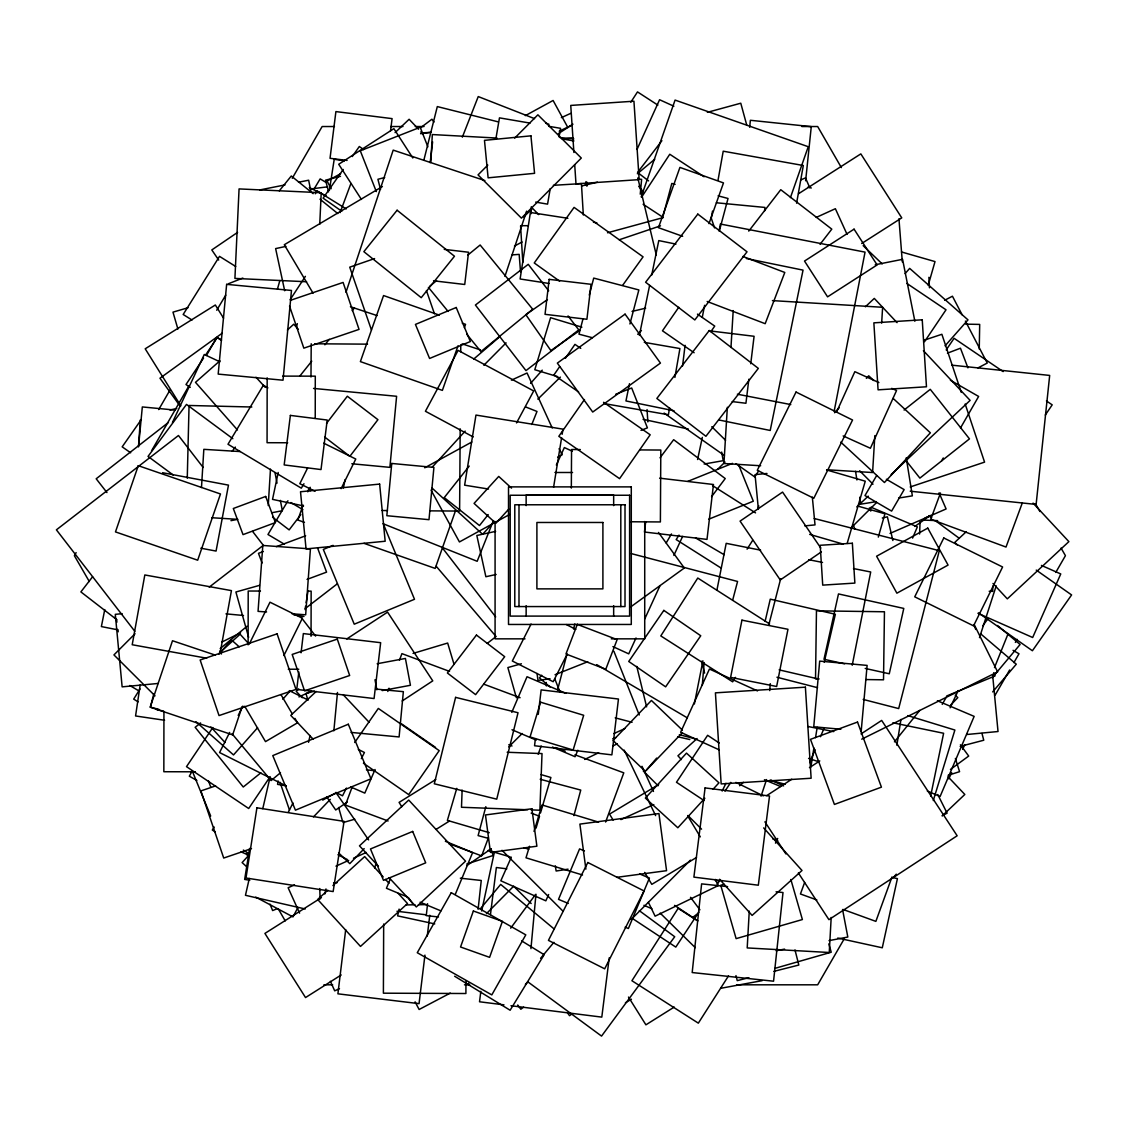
<?xml version="1.0" encoding="UTF-8"?>
<svg xmlns="http://www.w3.org/2000/svg" width="1128" height="1128" viewBox="0 0 1128 1128"><rect width="100%" height="100%" fill="white"/><g stroke="black" fill="none" stroke-linecap="round" stroke-linejoin="round"><path stroke-width="1.5" d="M267.167 377.852L267.068 442.712L287.696 442.754M315.234 418.234L315.29 376.16L282.634 376.118M163.941 711.867L163.842 771.735L195.313 771.792M248.118 644.849L248.202 591.03L260.441 591.044M311.06 636.277L311.145 591.128L307.648 591.128M383.675 924.029L383.393 993.19L465.906 993.514L465.949 981.416M531.26 213.671L531.302 206.776M571.332 488.086L571.558 449.508L580.314 449.564M310.172 490.765L310.2 487.268M310.976 377.006L311.215 343.758M460.182 428.823L459.604 511.069L429.697 510.857M460.732 351.809L460.774 344.815M979.245 349.017L979.696 324.413L965.723 324.145M187.262 478.216L189.053 405.474L251.826 407.011M462.127 790.093L461.493 807.267L527.692 809.763M919.602 534.038L920.067 521.728M992.88 586.109L992.682 591.382L989.185 591.241M319.746 224.317L321.212 192.719L239.066 188.912L234.92 278.419L306.576 281.746M430.825 162.192L432.32 134.556L497.053 138.067M749.26 911.114L747.201 947.929L829.249 952.497L831.195 917.445M201.489 487.507L203.83 449.339L240.236 451.567M268.238 505.541L270.48 469.107M727.348 407.264L723.936 463.523L760.667 465.751M730.972 347.494L733.2 310.581M874.835 435.619L872.593 472.533L827.12 469.77M881.659 323.101L882.618 307.281L772.426 300.612M138.547 446.124L140.323 419.94M702.307 685.034L704.168 662.559M769.705 690.604L770.269 683.681M861.2 731.071L867.122 665.407L819.689 661.121L813.753 726.784L840.868 729.238M530.95 948.634L535.955 894.236M640.253 194.171L641.62 179.352L638.18 179.028M333.86 730.803L337.483 692.479M586.87 185.81L587.209 182.327M138.504 446.914L142.325 406.94L175.108 410.07M764.601 210.922L764.939 207.439L716.365 202.772M749.669 127.267L750.388 120.287L811.272 126.646L805.632 180.762M427.568 903.768L426.271 915.626L438.482 916.965M478.117 909.281L481.261 880.475L460.337 878.19M298.821 671.978L296.763 689.419L374.073 698.542L380.658 642.692L303.347 633.583L301.077 652.774M430.163 162.672L432.616 141.86M535.377 738.755L534.559 745.749L611.869 754.858L618.454 699.022L541.144 689.899L538.267 714.334M645.681 521.728L644.469 532.021L707.002 539.395L713.474 484.504L659.626 478.159M345.69 929.669L337.906 993.824L419.052 1003.652L424.946 955.12M427.258 936.043L429.782 915.245M682.567 365.923L685.077 345.309M748.865 379.219L745.932 403.26L732.199 401.582M750.74 363.766L754.082 336.285L711.19 331.068M390.57 130.735L392.079 118.623L335.904 111.587L330.039 158.301L347.072 160.43M480.838 991.315L479.527 1001.777L503.976 1004.851M490.454 914.596L496.362 867.517L506.839 868.828M609.233 957.827L601.802 1017.118L510.97 1005.725M140.182 684.893L135.571 715.97L164.561 720.256M329.404 190.223L334.226 159.274L344.378 160.853M305.053 609.614L305.603 606.173M306.153 602.733L308.057 590.691M810.905 766.885L813.908 747.963M815.544 737.656L817.18 727.334M896.859 745.255L900.948 719.467M249.612 848.411L244.663 879.431L249.81 880.249M553.58 487.282L561.603 437.706M562.153 434.28L562.985 429.148L475.96 415.076L464.623 485.181L488.509 489.044M278.137 780.943L277.558 784.369L286.244 785.821M495.925 138.532L499.464 117.862L530.019 123.093M550.224 188.63L547.573 204.14L535.687 202.109M559.079 136.939L560.56 128.324L548.673 126.28M669.581 407.955L668.396 414.751L603.959 403.542M674.896 377.401L679.916 348.552L644.299 342.362M585.404 184.992L586.01 181.594M711.289 217.93L712.515 211.091M718.014 180.283L723.217 151.194L803.319 165.506L796.594 203.167M220.045 653.591L231.437 590.621L144.821 574.956L132.202 644.737L206.678 658.202M702.265 317.419L704.605 305.307M719.044 230.958L720.383 224.035L865.049 252.122L834.17 411.198M104.763 609.571L101.379 626.576L118.186 629.918M694.369 703.985L702.913 660.811M716.943 589.986L726.192 543.343L760.596 550.168M852.218 665.252L870.703 571.981L853.501 568.568M629.48 383.703L625.955 400.948L674.036 410.789M639.364 335.425L649.601 285.426M651.716 275.077L658.78 240.588L675.954 244.113M758.03 509.165L758.735 505.739M930.628 796.128L943.614 733.27L892.854 722.78M278.207 472.491L272.525 499.38L303.559 505.936M343.349 488.001L345.126 479.597M697.583 459.519L702.335 437.382M399.086 909.112L397.62 915.88L434.745 923.902M481.684 910.973L494.487 851.668M249.302 878.472L245.467 895.294L305.237 908.971M308.536 742.323L310.087 735.541M324.836 893.982L325.992 888.949M262.782 808.649L269.761 778.405M765.094 621.429L770.269 599.151L835.369 614.266L824.215 662.277M296.481 327.064L297.327 323.637M423.902 160.021L437.311 106.582L498.364 121.894M153.817 693.819L150.405 707.171L158.907 709.343M768.901 624.489L780.689 578.65M582.993 318.886L578.974 334.184L592.341 337.709M589.253 295.099L593.723 278.094L638.857 289.952L629.918 323.962M557.542 690.054L566.876 654.466M573.546 629.043L574.871 623.953M732.678 600.124L737.571 581.47L631.215 553.594M485.83 806.689L478.103 835.608L488.255 838.315M663.165 215.8L671.809 183.455L675.108 184.343M719.396 230.817L728.025 198.472L718.099 195.821M573.94 815.615L580.751 790.079L540.199 779.265M277.46 289.064L279.829 280.59M878.303 537.097L884.93 513.79L857.943 506.119M928.217 285.257L935.013 261.583L901.512 251.967M847.156 543.442L865.261 481.191L826.598 469.939M456.769 788.359L447.379 820.394L489.242 832.675M536.068 828.093L539.522 816.277M540.509 812.907L550.901 777.488L540.848 774.541M529.511 846.254L526 857.816L582.541 874.99M534.023 831.392L542.046 804.969L598.587 822.129M933.279 800.556L954.88 730.042L907.744 715.589M374.595 868.066L376.174 863.047M979.499 637.63L996.207 585.883M345.986 292.265L393.193 150.123L484.899 180.593M504.935 276.36L526.593 211.147M761.048 796.185L766.561 779.561M242.139 706.636L232.65 734.878L150.179 707.171L172.499 640.746L215.377 655.142M458.024 345.802L442.373 390.387L360.382 361.609L383.562 295.55L439.328 315.121M464.398 327.642L465.554 324.328L462.283 323.186M641.183 196.906L675.08 100.082L808.254 146.71L790.432 197.597M303.108 505.09L297.834 520.022L304.461 522.363M307.789 491.808L308.945 488.494M455.641 510.349L435.182 568.427L364.02 543.343M708.976 223.64L723.485 182.919L679.93 167.409L658.456 227.687L682.651 236.302M804.631 882.477L800.443 893.982L816.841 899.933M891.98 876.992L875.864 921.379L843.081 909.464M538.155 754.223L541.172 746.031M605.609 822.016L623.784 772.835L574.956 754.787M940.47 493.006L930.769 519.232L1006.007 547.052L1022.363 502.778M340.078 212.628L350.935 183.469M352.176 786.963L345.422 805.068L388.102 820.987M387.792 691.492L389.019 688.207M399.467 660.218L401.921 653.634L449.522 671.386M488.41 837.78L481.656 855.884L448.831 843.645M462.339 137.179L478.244 96.571L534.545 118.637M493.429 520.586L477.172 561.293L382.984 523.688M531.796 424.495L536.999 411.466L525.634 406.94M994.487 667.607L1008.15 633.612M390.429 878.641L386.439 888.272L407.264 896.915M455.317 894.292L472.618 852.585L445.377 841.276M809.664 762.584L815.093 749.641M820.507 736.711L823.891 728.617M912.594 538.098L917.36 526.889L870.985 507.205M511.774 712.374L527.03 676.729L565.833 693.339M577.832 750.233L575.068 756.719L552.424 747.032M375.074 769.507L364.809 793.111L350.794 787.006M511.336 857.167L500.818 880.785L545.839 900.835L548.645 894.532M637.024 149.432L659.584 99.729L673.867 106.215M836.694 411.762L854.841 371.676L878.895 382.561M556.344 465.032L564.352 447.562L572.263 451.2M636.023 637.983L628.733 653.859L612.913 646.598M644.751 618.934L660.049 585.601M673.881 555.441L682.609 536.392M172.457 422.436L204.267 354.488L219.904 361.806M775.486 843.152L777.685 838.442M948.803 778.842L951.708 772.624M962.621 749.316L964.807 744.649M950.129 707.792L958.222 690.533M722.16 791.052L725.967 783.311M307.535 468.134L299.822 483.7L315.093 491.272M249.203 644.173L269.987 602.197L302.36 618.229L283.889 655.551M341.121 488.635L355.771 459.04L323.694 443.163M229.661 732.424L219.579 752.559L286.004 785.849M238.205 715.392L242.858 706.1M288.317 812.23L292.998 802.967M346.437 788.077L342.531 795.818L336.398 792.716M361.298 758.693L364.429 752.503L358.295 749.401M531.062 624.08L512.323 661.008L553.185 681.721L567.229 654.029M297.834 907.744L292.97 916.895L255.732 897.112M516.539 422.929L533.699 390.951L458.109 350.385L425.425 411.269L473.238 436.945M191.901 771.594L189.321 776.191L196.878 780.449M942.232 704.38L946.448 696.878M151.533 450.833L189.011 385.748M206.438 355.475L216.886 337.314L221.455 339.937M941.527 460.971L943.262 457.968M960.506 427.963L978.625 396.45L950.396 380.235M76.126 552.621L74.363 555.667L89.309 581.54M158.71 409.577L170.145 389.794M292.265 178.266L322.143 126.533L334.438 126.533M844.026 939.159L817.673 984.814L736.838 984.814M1015.355 642.41L1017.118 639.364M1055.766 572.418L1065.438 555.667L1061.039 548.067M995.178 695.059L1009.63 669.99M1013.889 662.615L1018.993 653.775L1013.029 650.334M876.682 475.522L864.979 495.573L891.613 511.097L904.148 489.608L886.382 479.259M666.169 542.991L671.484 533.939M287.936 500.776L267.971 534.503L284.439 544.246M216.717 310.242L225.741 295.127M314.106 188.968L320.155 178.887L326.175 182.496M303.968 483.743L301.317 488.17L227.997 444.249L263.388 385.198L267.872 387.891M315.29 193.776L317.095 190.858L346.226 208.92M140.055 688.954L133.696 699.106L138.124 701.884M679 535.123L676.18 539.579L720.679 567.807M747.074 549.167L752.728 540.256M735.498 677.364L732.65 681.82L660.796 635.924L697.767 578.044L769.62 623.939M728.505 975.889L698.331 1023.152L631.92 980.74L678.139 908.364L697.315 920.617M214.221 827.078L212.318 830.011L215.279 831.928M630.82 102.211L637.503 91.904L657.864 105.115M290.107 299.752L305.392 276.346M641.635 197.132L669.764 154.254L704.098 176.772M698.923 912.03L675.799 947.097L632.004 918.192M717.239 884.281L720.129 879.896M724.966 791.179L730.803 782.381M203.548 358.112L185.993 384.521L190.251 387.355M205.507 355.179L217.21 337.582L221.483 340.416M212.854 727.49L186.501 766.645L248.696 808.508L270.17 776.614M924.509 341.713L946.011 309.805L906.884 283.438M946.18 349.948L954.076 338.301L1003.144 371.577M1045.289 415.048L1052.198 404.853L1046.431 400.948M559.657 366.628L553.918 374.961L578.608 391.938M565.396 358.281L574.956 344.364L580.765 348.369M354.714 742.478L378.317 708.426L439.201 750.628L408.717 794.605L363.413 763.205M678.76 307.295L662.474 330.8L694.129 352.74M710.894 331.618L714.729 326.091L697.456 314.12M584.487 399.524L558.825 436.324L619.582 478.667L650.179 434.788L603.55 402.287M141.381 419.433L122.177 446.843L130.665 452.793M343.222 169.468L323.101 198.147L341.77 211.246M352.274 156.552L359.324 146.513L363.625 149.53M758.65 471.081L754.604 476.834L735.921 463.678M622.642 285.342L643.073 256.846L574.081 207.397L534.249 262.965L559.587 281.14M982.869 625.702L987.902 618.779M510.688 928.175L535.433 894.589M232.213 451.285L235.329 447.069M660.007 457.827L673.67 439.694L725.233 478.554L711.571 496.687M326.528 423.367L347.325 396.224L377.936 419.672L349.863 456.332L324.808 437.142M300.838 514.608L289.149 529.892L272.553 517.188M661.896 140.69L637.56 172.443L648.586 180.889M748.752 231.113L780.759 189.701L831.787 229.139L820.056 244.325M92.595 576.76L80.878 591.904L117.086 619.921M469.206 466.104L444.235 497.603L479.499 525.549L488.184 514.594M299.724 376.188L311.751 361.171M324.878 344.801L329.249 339.345M352.218 310.679L354.403 307.944M894.448 741.857L919.757 710.4M279.279 190.858L291.292 175.996L313.175 193.678M480.697 908.378L500.691 884.408L553.918 928.795M540.58 958.306L553.904 942.331M992.231 677.702L1020.107 644.483L997.49 625.504M992.682 691.901L1016.286 664.195L980.627 633.809M541.708 675.249L539.438 677.886L550.013 686.98M646.457 769.987L656.693 758.086M894.01 876.808L896.281 874.186M218.832 654.184L231.437 639.928L239.207 646.809M530.569 383.379L542.244 370.167M257.579 727.743L233.51 754.942L195.976 721.723M282.804 699.247L289.67 691.478M905.107 273.582L909.676 268.393L967.993 319.873L945.095 345.802M249.006 855.024L242.111 862.582L247.088 867.108M432.292 467.077L465.173 431.122M494.36 521.474L482.615 534.319L432.094 488.114M508.742 509.165L495.826 523.293L474.07 503.398L498.731 476.425L511.534 488.128M704.859 798.229L677.843 827.769L645.371 798.074L686.487 753.123L718.959 782.818L713.079 789.233M834.551 412.763L839.26 407.659M866.346 378.359L868.701 375.807L873.833 380.559M950.622 705.141L957.799 697.626L955.261 695.2M313.513 816.855L330.292 799.357M364.189 848.637L349.807 863.625L338.611 852.895M682.44 732.551L645.272 771.355L613.054 740.49L651.42 700.446L682.398 730.112M637.729 334.311L641.423 330.546M486.464 913.652L513.663 886.185L531.161 903.514M525.394 984.363L527.862 981.853L601.548 1036.096L674.713 936.748L639.322 910.677M483.856 365.26L506.091 342.87M487.804 165.097L478.032 174.896L521.432 218.141L581.301 158.047L537.887 114.816L514.678 138.109M135.036 633.753L113.942 654.917L155.015 695.835M631.017 919.658L690.449 860.128M508.686 746.905L522.179 733.51M850.907 528.059L876.597 502.51M717.634 469.319L724.994 462.029M523.787 216.9L532.543 208.342L538.662 214.602M537.844 399.129L560.39 377.104M395.082 132.625L409.111 119.272L418.573 129.212M298.751 688.94L296.213 691.351L302.248 697.724M942.148 815.925L964.821 794.465L948.056 776.769M316.178 691.464L290.77 715.378L313.217 739.249M865.373 306.788L874.285 298.412L897.056 322.636M856.772 506.909L868.236 496.137M891.148 474.592L970.122 400.384L923.395 350.681M966.343 531.64L954.796 542.371L957.178 544.937M287.386 330.01L293.731 324.215L298.37 329.291M327.825 890.189L317.673 899.467L360.495 946.42L407.504 903.556L398.24 893.404M332.915 885.565L364.668 856.589L383.196 876.907M219.382 653.041L240.095 634.218L248.343 643.298M697.104 738.544L677.942 755.788L681.382 759.609M739.587 785.765L743.423 782.324M219.974 360.763L195.496 382.336L237.458 429.951M473.788 359.014L499.168 337.216M637.348 173.782L654.734 159.245M220.2 648.6L247.032 626.237M280.491 772.75L271.101 780.576L232.1 733.806M429.754 286.23L436.564 280.661M467.894 255.041L480.147 245.002L532.712 309.241L480.951 351.598L466.724 334.198M200.572 722.935L195.158 727.306L243.253 787.006L260.878 772.807M904.092 410.042L930.262 389.329L969.474 438.877L919.884 478.117L905.728 460.224M168.41 422.464L96.19 478.78L106.948 492.569M209.23 587.124L263.332 545.317L252.587 531.415M305.35 608.486L337.272 583.839M487.296 643.341L495.615 636.911M420.73 127.661L431.911 119.23L434.026 122.021M692.634 917.459L698.19 913.285M950.439 769.451L968.698 756.056L960.407 744.762M523.66 1007.163L520.826 1009.236L517.738 1004.992M630.453 607.09L684.301 568.019L658.498 532.458M222.315 333.127L159.964 378.218L180.297 406.348M914.822 526.452L930.332 515.411M572.375 1013.649L569.513 1015.679L567.497 1012.845M547.433 299.597L525.817 314.67L550.887 350.596L579.707 330.504M466.893 865.557L491.3 848.707M347.241 802.093L335.721 809.989L326.838 797.045M237.585 232.382L211.81 249.937L218.705 260.06M821.353 551.888L780.266 579.961L740.067 521.122L782.578 492.09L820.803 548.053M346.761 638.956L387.567 612.123L432.757 680.861L402.16 700.981M766.716 795.635L791.771 779.236M809.453 767.66L819.774 760.921M861.045 733.919L881.673 720.425L957.15 835.777L828.925 919.658L798.356 872.931M558.459 133.583L572.953 124.165M923.691 519.063L926.624 517.188M798.525 193.734L860.833 153.887L901.751 217.873L861.693 243.493M321.424 897.62L264.911 933.42L305.533 997.561L341.22 974.959M674.234 1007.064L645.907 1024.83L628.493 997.067M435.789 779.519L399.086 802.389L401.779 806.717M436.24 829.291L449.452 821.057M658.681 784.538L609.543 814.106L613.139 820.084M696.484 857.477L651.801 884.352L644.61 872.395M382.392 186.543L284.298 244.734L313.048 293.181M625.42 1002.778L631.426 999.225M322.707 800.105L336.426 792.547M525.324 115.648L553.101 100.477L567.892 127.563M424.748 467.796L471.842 442.007M509.56 514.495L459.434 541.948L431.037 490.116M340.628 173.726L327.064 181.058L331.195 188.672M514.453 246.073L522.081 242.012M450.255 993.105L419.123 1009.49L415.09 1001.833M465.822 984.913L468.924 983.278M557.669 457.207L560.729 455.613M944.7 300.245L952.441 296.213L962.156 314.867M977.948 367.911L987.254 363.061L965.399 321.085M942.416 815.516L947.097 813.161L937.763 794.521M221.821 642.086L240.602 632.766M861.721 739.178L997.631 671.907L974.352 624.884M584.685 759.454L598.672 752.743M612.659 746.031L617.326 743.803M559.22 131.2L571.84 125.194M298.948 696.907L311.68 691.055M561.349 117.65L570.599 113.42M511.407 380.15L527.058 373.001L552.212 427.963M613.843 733.595L624.799 728.603M620.936 819.591L653.803 804.588M816.249 217.422L835.369 208.708L847.058 234.37M294.507 884.874L288.133 887.75L299.597 913.13M335.961 866.149L348.707 860.382M353.487 858.225L366.248 852.458M339.486 988.678L334.692 990.835L330.405 981.318M800.683 179.972L805.477 177.886L809.692 187.558M890.048 533.403L946.11 508.954L939.074 492.823M946.674 695.99L995.023 675.94L993.697 672.739M333.098 545.374L323.327 549.421L354.248 624.193L414.498 599.278L383.562 524.506M687.812 481.374L732.481 463.354M708.652 519.232L753.307 501.213L738.544 464.609M277.417 908.632L272.623 910.564L270.043 904.162M555.046 674.727L587.744 661.727M612.687 738.784L615.958 737.486M228.349 283.777L242.858 278.052M615.691 394.278L631.68 387.976L647.401 427.85L641.014 430.374M947.45 353.163L960.464 348.214L967.923 367.855M263.36 551.521L258.481 553.326L262.091 563.027M276.374 546.671L305.646 535.786M307.056 579.397L326.57 572.136L317.56 547.912M374.581 258.58L349.736 267.167L371.45 330.01M291.123 300.09L343.095 282.437L359.042 329.39L303.827 348.157L289.529 306.055M215.603 785.906L200.897 790.911L223.711 858.041L251.502 848.594M619.244 239.77L660.514 225.84M923.705 340.346L941.88 334.283L961.282 392.389M910.211 486.958L984.575 462.127L965.173 404.021M466.823 863.977L493.105 855.503L490.976 848.905M948.112 775.317L959.575 771.665L955.374 758.481M413.059 653.422L447.661 643.045L454.034 664.321M187.981 307.761L172.979 312.132L177.9 329.052M724.049 884.296L720.736 885.24L736.119 938.637L802.389 919.546L790.855 879.502M314.416 691.097L305.984 693.523L307.902 700.22M342.954 822.594L354.77 819.21M774.936 968.36L831.223 952.215L828.826 943.868M521.376 663.757L507.868 667.564L516.398 697.767M259.412 585.39L235.893 592.003L248.639 637.334M707.341 112.335L740.772 103.212L746.708 124.954M607.513 232.777L663.349 217.549M960.196 746.398L983.757 740.236L981.98 733.454M340.515 176.292L325.555 180.17L328.586 191.901M384.69 177.533L377.922 179.281L380.545 189.448M748.893 977.68L737.247 980.641L735.964 975.607M773.864 971.363L798.821 965.046L795 949.945M582.161 185.852L597.459 182.172M632.047 311.427L645.653 308.17M882.308 517.992L887.384 516.821L892.868 540.509M495.629 531.373L476.834 535.49L485.872 576.732L496.137 574.476M285.92 246.383L275.627 248.597L284.679 290.742M169.919 409.972L176.772 408.519M259.708 189.955L285.031 184.907M298.539 182.228L308.663 180.212L311.032 192.141M875.229 264.756L902.583 259.327L914.864 321.254M230.958 520.657L237.811 519.331L211.81 517.738M272.074 512.704L282.352 510.716L280.364 500.381M776.036 950.749L784.58 949.113M829.024 940.625L847.819 937.044L842.574 909.549M377.161 663.743L405.417 658.456L410.437 685.288L382.166 690.576M720.82 988.283L762.19 980.641M704.126 464.031L723.203 460.675L721.694 452.06M876.287 501.65L860.819 504.145L859.705 497.236M898.607 498.068L912.355 495.855L906.235 457.841M568.061 869.166L556.132 871.013L555.314 865.796M566.383 138.673L573.292 137.729M420.575 133.71L430.995 132.286M550.041 678.76L537.986 680.41L537.041 673.486M616.72 877.33L666.563 870.689L658.949 813.57L579.891 824.103L585.883 869.11M310.327 188.996L327.726 186.825M766.984 473.464L755.041 474.62L758.397 509.348M804.786 525.888L815.022 524.901L812.329 497.11M966.907 734.497L998.026 731.522L992.71 675.869M122.162 613.688L115.296 614.337L122.134 686.853L158.202 683.455M512.14 254.914L519.162 254.364L520.53 271.806M553.354 185.316L581.428 183.61L583.331 214.983M421.153 132.921L429.627 132.455M333.578 882.857L337.089 882.73M406.207 904.924L414.977 904.783M418.488 904.726L427.272 904.6M390.669 126.533L402.964 126.533M415.273 126.533L424.057 126.533M801.853 126.533L817.673 126.533L841.389 167.621M554.934 472.491L572.545 472.491M525.014 638.843L495.079 638.843L495.079 521.531M611.277 638.843L644.722 638.843L644.722 521.531M323.891 984.814L332.675 984.814M464.468 984.814L469.741 984.814M288.274 669.214L298.765 669.228M520.924 225.671L527.777 225.699M314.726 343.786L367.516 344.153M639.816 449.917L660.811 450.044L660.388 521.94L630.637 521.77M382.18 510.519L387.454 510.561M819.013 678.915L815.53 678.873L816.46 610.826L884.451 611.771L883.52 679.803L866.078 679.564M715.378 880.63L718.874 880.714M921.886 520.036L937.608 520.628M507.177 752.263L542.018 753.589L539.889 810.214L531.175 809.89M266.56 611.982L258.058 611.362L262.81 545.458L310.426 548.885L305.674 614.802L292.067 613.815M225.967 613.858L243.493 615.493M559.925 137.56L573.814 138.871M313.556 388.427L396.605 396.281L389.879 467.359L351.823 463.763M375.892 689.067L403.359 691.661L399.101 736.951L351.034 732.41M951.75 365.148L1049.675 375.427L1036.124 504.427L910.225 491.202M727.588 886.636L701.616 883.873L692.183 972.547L773.554 981.205L783.001 892.544L776.064 891.797M444.263 249.373L468.543 252.235L464.736 284.482L433.533 280.801M366.417 769.775L375.074 770.805M396.971 911.255L426.328 914.822M567.877 218.296L530.4 212.487L520.107 278.983L549.054 283.466M593.427 222.258L596.839 222.78M293.858 614.887L303.968 616.494M562.026 138.857L573.912 140.958M162.573 472.717L228.476 485.125L216.068 551.07L200.854 548.208M737.388 394.208L790.784 404.571M808.762 559.699L822.524 562.435M807.916 726.488L833.719 731.593M746.369 258.523L803.037 270.128L770.212 430.473L718.691 419.926M156.82 709.653L163.659 711.105M643.073 419.32L688.348 429.035M892.29 877.499L897.423 878.627L882.279 947.788L837.751 938.045M844.604 663.856L823.99 659.288L838.485 593.934L903.782 608.429L889.273 673.769L865.218 668.439M807.888 187.192L811.314 187.981M677.787 736.767L689.8 739.531M779.124 669.863L818.519 679.014M814.205 518.499L939.314 550.704L898.678 708.581L863.174 699.43M776.952 677.237L817.532 687.685M615.211 717.859L632.089 722.287M679.352 734.68L696.23 739.108M769.93 780.195L785.201 784.27M523.73 847.777L528.806 849.13M809.678 534.376L843.307 544.147M488.227 850.399L510.082 856.871M581.879 327.176L550.591 317.687L534.799 369.716L557.852 376.71M808.579 758.397L818.533 761.696M772.694 838.837L777.671 840.487M350.427 306.731L377.104 315.6M462.156 343.843L480.486 349.934M555.413 747.568L565.184 751.178M531.175 813.133L539.311 816.15M483.982 684.245L520.093 697.724M508.77 744.762L512.013 746.003M742.887 256.437L784.792 272.468L765.179 323.694L707.157 301.486M545.811 123.051L549.026 124.306M420.095 902.231L440.921 910.874M584.445 850.921L579.581 848.89L558.515 899.354L568.272 903.429M639.689 873.974L649.432 878.035L628.381 928.499L625.138 927.145M764.446 779.744L780.618 786.526M937.396 700.756L974.155 716.379L940.103 796.495L927.329 791.066M511.999 729.731L536.251 740.109M643.933 905.29L651.942 908.773M240.997 851.851L248.978 855.306M1041.44 565.41L1060.757 573.955L1032.67 637.503L977.92 613.294M891.712 388.37L896.534 390.542L870.407 448.267L843.152 435.93M757.508 690.914L709.441 669.031L680.635 732.269L719.086 749.782M771.002 780.153L783.622 785.906M735.879 782.395L763.318 795.875M309.283 187.544L326.26 195.948M289.276 690.618L307.817 699.91M337.892 854.742L347.325 859.508M566.355 624.574L575.788 629.353M695.511 537.901L724.148 554.722M596.726 664.632L687.149 717.76M290.925 502.552L302.896 509.644M129.805 685.514L138.688 690.773M521.672 940.921L544.161 954.711L510.124 1010.237L454.626 976.228M235.71 266.49L219.509 256.366L183.173 314.486L192.014 320.014M712.515 485.59L755.534 512.873M243.366 850.075L249.288 853.91M643.115 204.238L663.137 217.38M719.241 743.014L707.623 735.301L676.476 782.268L704.083 800.57M674.572 905.375L697.879 920.857M401.272 723.668L435.535 747.413M1036.251 570.105L1071.6 594.935L1032.402 650.743L978.667 613.012M664.096 413.074L724.43 455.585M928.837 515.806L931.615 517.851M935.775 520.939L959.336 538.352M232.833 438.693L186.501 404.416L148.036 456.417L173.317 475.099M319.999 199.191L337.78 213.559M893.108 398.381L930.374 432.814L884.451 482.516L840.755 442.134M863.146 245.65L882.195 263.91M711.782 426.722L725.544 440.258M660.176 913.116L695.285 947.675M643.228 770.903L658.117 785.765M687.911 815.502L701.56 829.136M502.002 850.3L562.83 911.015M859.635 470.743L873.001 484.194M420.927 131.708L423.296 134.19M343.067 694.594L369.082 722.244M1033.065 503.102L1068.879 541.623L1007.318 598.855L992.992 583.458M378.43 866.219L359.479 845.845L408.717 800.062L465.54 861.172L416.317 906.954L389.075 877.683M256 377.245L265.263 387.397M385.508 879.445L388.977 883.252M210.894 726.968L225.022 742.534M763.67 827.91L802.008 870.492L752.122 915.414L719.579 879.276M436.183 566.228L496.038 636.502M638.702 186.289L643.186 191.647M428.4 287.344L448.098 311.441M441.993 547.376L495.671 616.889M203.167 467.471L178.464 435.507L56.4 529.836L134.81 631.299M299.498 615.225L315.6 636.093M548.673 290.827L528.242 264.319L475.41 305.039L525.972 370.618L578.791 329.884L568.047 315.939M690.505 897.31L699.91 909.802M335.834 792.42L368.616 839.909M408.35 897.479L412.326 903.232M764.911 821.833L785.934 853.952M412.806 157.976L393.869 128.648L338.71 164.265L361.425 199.444M223.555 318.152L215.335 304.997L145.202 348.792L180.832 405.84M687.713 815.939L700.305 836.863M281.055 694.792L292.321 713.953M294.916 718.367L297.524 722.794L265.503 741.618L244.706 706.255M1035.56 503.934L1039.96 511.534M116.537 628.719L118.299 631.765M246.581 853.938L248.329 856.984M278.207 908.731L285.229 920.899M559.079 448.69L562.266 454.81M715.279 879.403L718.268 885.579L655.114 916.176L648.389 902.301M624.179 750.106L655.608 815.615M219.988 650.842L221.441 654M642.015 766.307L653.479 791.447M869.392 507.854L870.788 511.083M973.76 624.644L975.762 629.452M114.985 617.199L117.002 622.064M192.268 771.016L210.682 816.037M613.914 651.321L639.223 714.997M554.708 678.647L559.897 691.704M427.879 146.837L420.194 127.267L360.297 150.785L376.315 191.591M208.384 780.675L210.795 787.231M853.6 525.718L854.756 529.018M426.454 290.643L434.463 313.796M280.026 782.282L289.487 810.115M711.204 217.958L714.56 227.912M338.626 807.507L342.475 820.916M701.729 661.304L704.591 673.106M636.77 666.38L646.612 706.847M637.813 177.928L656.284 254.942M275.035 472.815L277.037 483.151M374.989 679.761L376.865 689.828M855.546 471.321L856.927 479.964M586.475 182.524L586.941 185.908M898.945 218.747L902.315 261.907M573.898 152.477L570.754 105.426L633.936 101.21L639.167 179.634L575.985 183.85L574.702 164.688M647.049 409.577L647.853 421.886M520.586 225.783L522.8 262.387M928.908 277.305L929.444 287.781M319.746 888.526L320.112 898.875M546.248 682.44L546.361 685.937M620.809 504.794L620.809 606.554M613.66 505.626L613.66 495.093L526.141 495.093L526.141 505.626M613.66 605.708L613.66 616.255M526.141 605.708L526.141 616.255M518.993 504.794L518.993 606.554M226.643 284.355L218.183 374.101L283.015 380.206L291.475 290.46L226.643 284.355M391.754 463.453L386.834 515.707L428.992 519.684L433.913 467.429L391.754 463.453M549.167 279.363L545.035 314.331L586.913 319.266L591.044 284.298L549.167 279.363M290.375 415.414L284.171 464.933L321.015 469.558L327.219 420.039L290.375 415.414M705.085 787.922L693.889 877.119L758.326 885.212L769.522 796.001L705.085 787.922M256.916 807.803L245.989 878.007L333.141 891.571L344.068 821.367L256.916 807.803M741.942 620.16L730.62 677.364L776.642 686.487L787.964 629.283L741.942 620.16M455.599 697.372L434.308 783.791L496.743 799.16L518.02 712.741L455.599 697.372M540.594 702.194L530.047 736.951L573.137 750.035L583.684 715.279L540.594 702.194M138.279 465.681L115.479 531.908L197.682 560.207L220.482 493.979L138.279 465.681M473.365 911.001L460.548 946.998L489.594 957.348L502.425 921.35L473.365 911.001M577.296 624.376L565.96 654L605.792 669.242L617.129 639.618L577.296 624.376M796.03 392.05L757.283 470.291L813.81 498.28L852.556 420.025L796.03 392.05M943.784 537.971L914.737 596.825L973.549 625.857L1002.595 566.989L943.784 537.971M587.829 862.511L548.448 940.385L604.693 968.825L644.074 890.965L587.829 862.511M451.256 892.685L417.275 952.723L491.808 994.896L525.789 934.858L451.256 892.685M663.842 610.389L628.733 661.473L665.633 686.839L700.742 635.755L663.842 610.389M697.809 214.108L645.611 282.24L694.82 319.943L747.018 251.812L697.809 214.108M476.453 635.064L447.393 673.007L475.607 694.636L504.681 656.693L476.453 635.064M709.258 330.518L656.848 398.452L705.916 436.296L758.326 368.377L709.258 330.518M397.098 210.231L363.865 251.671L421.237 297.679L454.471 256.239L397.098 210.231M625.067 314.148L557.345 363.117L592.722 412.044L660.444 363.075L625.067 314.148M854.065 229.153L804.518 261.061L827.571 296.847L877.119 264.939L854.065 229.153M927.78 528.115L876.597 556.217L896.887 593.187L948.07 565.086L927.78 528.115M456.22 307.493L415.442 324.413L429.585 358.464L470.362 341.53L456.22 307.493M348.312 724.232L272.779 755.605L295.437 810.172L370.971 778.799L348.312 724.232M412.679 831.435L370.477 848.961L383.506 880.362L425.707 862.835L412.679 831.435M265.686 496.447L233.313 508.502L243.028 534.63L275.415 522.574L265.686 496.447M857.52 722.061L810.496 739.333L834.41 804.433L881.433 787.161L857.52 722.061M277.093 633.837L200.149 659.993L219.029 715.575L295.987 689.419L277.093 633.837M337.3 639.111L292.18 654.437L304.546 690.844L349.666 675.503L337.3 639.111M531.894 808.762L485.477 814.952L490.469 852.401L536.886 846.211L531.894 808.762M530.935 135.839L484.476 140.351L488.114 177.829L534.573 173.331L530.935 135.839M379.642 484.095L300.513 491.752L306.055 548.913L385.17 541.243L379.642 484.095M922.239 319.802L873.862 322.848L878.077 389.837L926.469 386.777L922.239 319.802M852.359 543.245L820.197 545.275L822.721 585.122L854.869 583.091L852.359 543.245M805.392 687.178L715.42 692.846L721.159 783.918L811.131 778.235L805.392 687.178M631.285 486.887L508.516 486.887L508.516 624.461L631.285 624.461L631.285 486.887M629.607 495.248L510.194 495.248L510.194 616.099L629.607 616.099L629.607 495.248M625.011 504.78L514.791 504.78L514.791 606.568L625.011 606.568L625.011 504.78M602.902 522.476L536.9 522.476L536.9 588.872L602.902 588.872L602.902 522.476"/></g></svg>
